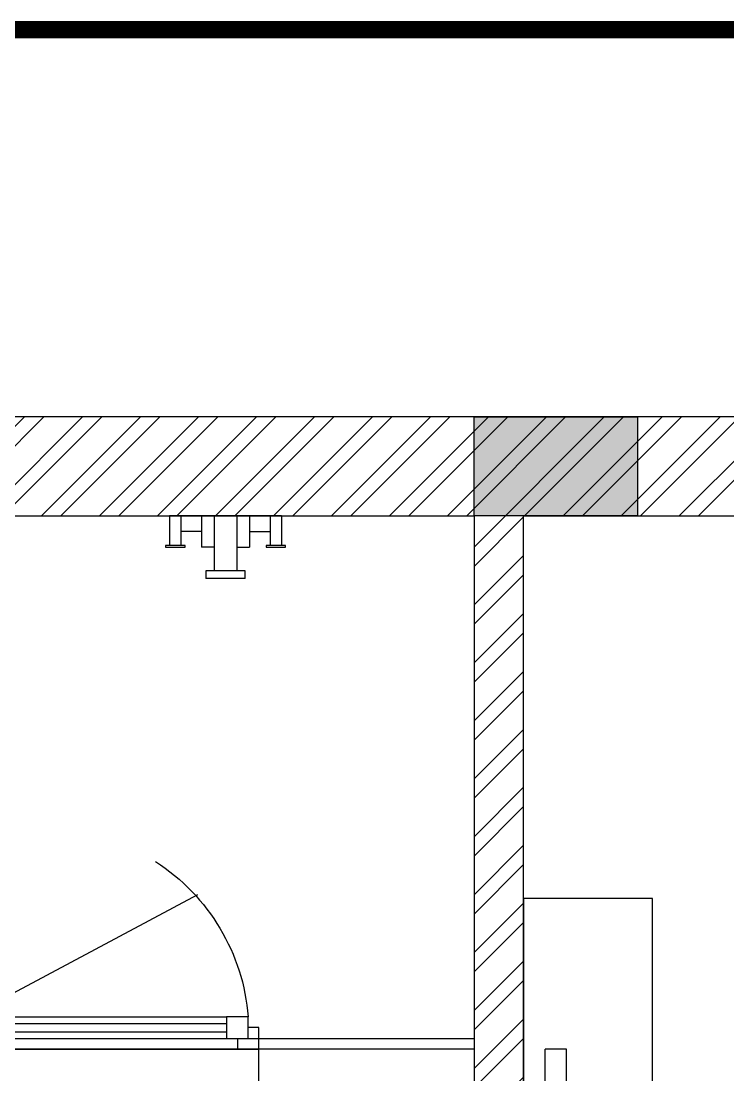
# Model space of a CAD drawing. Header units: millimetres. Extents: x -2842 to 116137, y -21481 to 17561.
# Drawn here: x 6472 to 8115, y 12090 to 14540 of the extents above; entities that cross this region are included whole.
import ezdxf

# ---------------------------------------------------------------- set-up
doc = ezdxf.new("R2010")
doc.units = ezdxf.units.MM
doc.header["$LTSCALE"] = 150
doc.linetypes.add('DASHED', pattern=[0.75, 0.5, -0.25])
doc.linetypes.add('HIDDEN', pattern=[0])
for name, color, linetype in [('ad-Column', 3, 'Continuous'), ('ad-Column Hatch', 125, 'Continuous'), ('ad-Furniture', 8, 'Continuous'), ('ad-Toilet fixtures', 8, 'Continuous'), ('ad-Wall', 240, 'Continuous'), ('ad-Wall hatch', 8, 'Continuous')]:
    doc.layers.add(name, color=color, linetype=linetype)
doc.layers.add('ad-Glass Sectionline', color=140, linetype='Continuous', true_color=0x00bfff)
doc.layers.add('ad-Primary Roof', color=5, linetype='Continuous', true_color=0x0000ff)

# ---------------------------------------------------------------- blocks, each defined once
blk = doc.blocks.new('3BHK+_A$0$ad_Shower')
for p, q in [((0, 130, 0), (-69.5, 130, 0)), ((0, -130), (0, 130)), ((0, 103.8, 0), (-69.5, 103.8, 0)), ((-36.4, 55.7, 0), (-36.4, 103.8, 0)), ((0, 55.7, 0), (-72.9, 55.7, 0)), ((-72.9, 26.2, 0), (-72.9, 55.7, 0)), ((-145.8, -45.6), (-145.8, 45.6)), ((0, 26.2, 0), (-128.2, 26.2, 0)), ((0, -26.2, 0), (-128.2, -26.2, 0)), ((-72.9, -26.2, 0), (-72.9, -56.1, 0)), ((0, -56.1, 0), (-72.9, -56.1, 0)), ((-36.4, -56.1, 0), (-36.4, -103.8, 0)), ((0, -103.8, 0), (-69.5, -103.8, 0)), ((0, -130, 0), (-69.5, -130, 0))]:
    blk.add_line(p, q)
blk.add_lwpolyline([(-69.5, 94.1), (-69.5, 139.7), (-72.9, 139.7), (-72.9, 94.1)], close=True)
at = {"elevation": 0}
blk.add_lwpolyline([(-145.8, -45.6), (-128.2, -45.6), (-128.2, 45.6), (-145.8, 45.6)], dxfattribs=at)
blk.add_lwpolyline([(-69.5, -139.7), (-69.5, -94.1), (-72.9, -94.1), (-72.9, -139.7)], close=True, dxfattribs=at)
blk = doc.blocks.new('$ZCDB_AUDIT_GENERATED_C85C')
at = {"color": 8}
for points in [[(675, 75), (141.8, 359.5)], [(625, 75), (75, 75)], [(50, 25), (50, 0), (0, 0), (0, 50), (25, 50)], [(675, 50), (700, 50), (700, 0), (650, 0), (650, 25)], [(625, 25), (75, 25)], [(700, 0), (0, 0)]]:
    blk.add_lwpolyline(points, dxfattribs=at)
for points in [[(75, 25), (25, 25), (25, 75), (75, 75)], [(675, 25), (625, 25), (625, 75), (675, 75)]]:
    blk.add_lwpolyline(points, close=True, dxfattribs=at)
at = {"color": 140}
for points in [[(625, 60), (75, 60)], [(625, 40), (75, 40)]]:
    blk.add_lwpolyline(points, dxfattribs=at)
at = {"color": 8, "linetype": 'HIDDEN'}
blk.add_arc((497.1, 38.3), 473.6, 122.8151, 175.5591, dxfattribs=at)
blk = doc.blocks.new('*U613125')
at = {"xscale": -1}
blk.add_blockref('$ZCDB_AUDIT_GENERATED_C85C', (700, 0), dxfattribs=at)
blk = doc.blocks.new('A$Cc8134665')
at = {"layer": 'ad-Furniture', "ltscale": 0.125}
for p, q in [((0, -999.5), (0, 1000.5)), ((50, 650.5), (50, -649.5)), ((100, 650.5), (50, 650.5)), ((100, 650.5), (100, -649.5)), ((50, 515.6), (0, 382)), ((0, 382), (0, -382)), ((50, -515.6), (0, -382)), ((100, -649.5), (50, -649.5))]:
    blk.add_line(p, q, dxfattribs=at)
blk.add_lwpolyline([(0, 1000.5), (300, 1000.5), (300, -999.5), (0, -999.5)], dxfattribs=at)
blk = doc.blocks.new('zw$66EE')
at = {"layer": 'ad-Glass Sectionline'}
blk.add_lwpolyline([(7525, 12150), (5110, 12150), (5110, 12175), (7525, 12175)], close=True, dxfattribs=at)
at = {"layer": 'ad-Toilet fixtures'}
blk.add_lwpolyline([(7025, 10615), (7025, 12150)], dxfattribs=at)
blk.add_blockref('*U613125', (6325, 12150))
at = {"layer": 'ad-Furniture', "xscale": -1, "rotation": 180}
blk.add_blockref('A$Cc8134665', (7640, 11500.5), dxfattribs=at)
at = {"layer": 'ad-Toilet fixtures', "rotation": 90}
blk.add_blockref('3BHK+_A$0$ad_Shower', (6947.5, 13390), dxfattribs=at)
blk = doc.blocks.new('zw$6266')
at = {"layer": 'ad-Wall hatch', "transparency": 33554610}
h = blk.add_hatch(dxfattribs=at)
h.set_pattern_fill('ANSI32', color=256, scale=10)
h.paths.add_polyline_path([(0, 13620), (0, 10305), (230, 10305), (230, 13390), (4880, 13390), (4880, 8645), (8540, 8645), (8540, 8760), (5110, 8760), (5110, 10500), (6075, 10500), (6075, 10615), (5110, 10615), (5110, 13390), (7525, 13390), (7525, 10615), (6875, 10615), (6875, 10500), (7640, 10500), (7640, 13390), (11890, 13390), (11890, 8760), (9440, 8760), (9440, 8645), (11890, 8645), (11890, 230), (10090, 230), (10090, 0), (12120, 0), (12120, 13620)])
at = {"layer": 'ad-Wall'}
for points in [[(8540, 8760), (5110, 8760), (5110, 10500), (6075, 10500), (6075, 10615), (5110, 10615), (5110, 13390), (7525, 13390), (7525, 10615), (6875, 10615), (6875, 10500), (7640, 10500), (7640, 13390), (11890, 13390)], [(12120, 13620), (0, 13620), (0, 10305), (230, 10305), (230, 13390), (4880, 13390), (4880, 8645), (8540, 8645)]]:
    blk.add_lwpolyline(points, dxfattribs=at)
blk = doc.blocks.new('A$Ca594aa6c')
at = {"layer": 'ad-Primary Roof', "linetype": 'DASHED', "ltscale": 2, "const_width": 40}
blk.add_lwpolyline([(12570, 900), (2380, 900), (7475, -4000)], close=True, dxfattribs=at)
blk = doc.blocks.new('1625W-Roof Plan')
blk.add_blockref('A$Ca594aa6c', (0, 13620))
blk = doc.blocks.new('zw$6AA0')
at = {"layer": 'ad-Column Hatch', "transparency": 33554687}
h = blk.add_hatch(color=256, dxfattribs=at)
h.dxf.hatch_style = 1
h.paths.add_polyline_path([(0, -230), (380, -230), (380, 0), (0, 0)])
at = {"layer": 'ad-Column'}
blk.add_lwpolyline([(0, -230), (380, -230), (380, 0), (0, 0)], close=True, dxfattribs=at)
blk = doc.blocks.new('1625W_Columns')
at = {"layer": 'ad-Column', "xscale": -1, "rotation": 359.9999999999999}
blk.add_blockref('zw$6AA0', (7905, 13620), dxfattribs=at)
blk = doc.blocks.new('1625_West Villa')
at = {"layer": 'ad-Furniture'}
blk.add_blockref('zw$66EE', (0, 0), dxfattribs=at)
blk.add_blockref('zw$6266', (0, 0))
blk.add_blockref('1625W-Roof Plan', (0, 0))
blk.add_blockref('1625W_Columns', (0, 0))

msp = doc.modelspace()

# ---------------------------------------------------------------- block references
msp.add_blockref('1625_West Villa', (0, 0))

doc.saveas('drawing.dxf')
